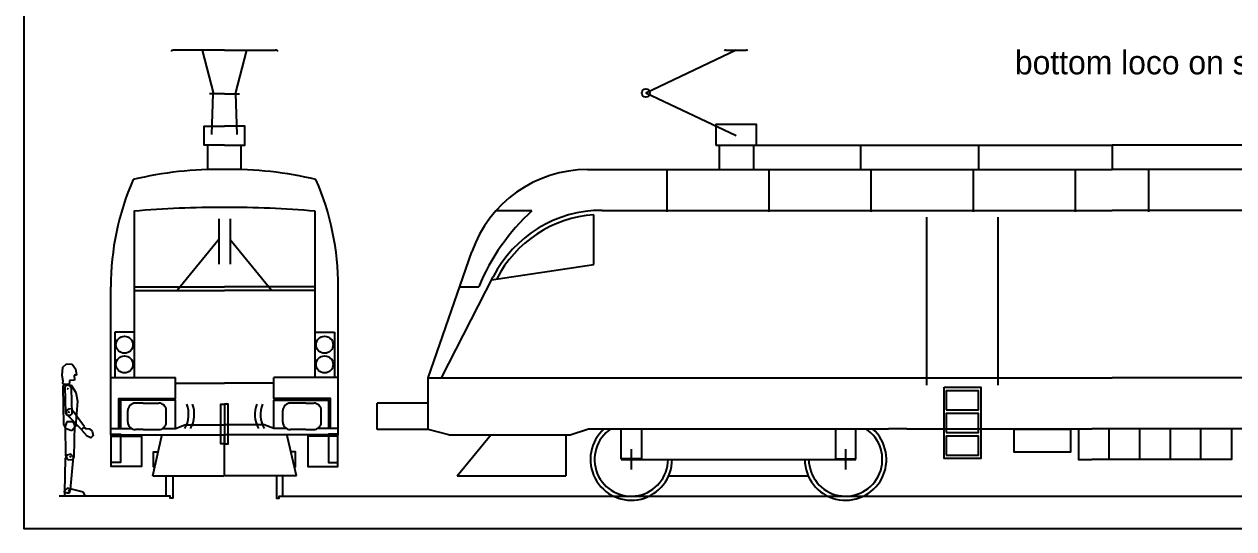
# Model space of a CAD drawing. Extents: x -9190 to 21925, y -3698 to 11555.
# Drawn here: x 20550 to 21261, y 3560 to 3857 of the extents above; entities that cross this region are included whole.
import ezdxf

# ---------------------------------------------------------------- set-up
doc = ezdxf.new("R2010")
doc.units = 0
doc.layers.get('0').update_dxf_attribs({"linetype": 'CONTINUOUS'})
doc.layers.add('1', color=7, linetype='CONTINUOUS')

msp = doc.modelspace()

# ---------------------------------------------------------------- linework, layer by layer
for p, q in [((20667.78, 3841.34), (20637.95, 3841.34)), ((20661.4, 3815.57), (20654.75, 3841.34)), ((20667.78, 3841.34), (20697.6, 3841.34)), ((20674.16, 3815.57), (20680.81, 3841.34)), ((20968.49, 3841.34), (20915.43, 3816.11)), ((20962.49, 3841.34), (20974.49, 3841.34)), ((20667.78, 3815.56), (20658.89, 3815.56)), ((20660.35, 3791.7), (20661.19, 3815.78)), ((20667.78, 3815.56), (20676.67, 3815.56)), ((20675.2, 3791.7), (20674.36, 3815.78)), ((20968.49, 3790.87), (20915.43, 3816.11)), ((20657.92, 3771.11), (20657.92, 3785.56)), ((20677.64, 3771.11), (20677.64, 3785.56)), ((20956.54, 3785.56), (21189.58, 3785.56)), ((20958.46, 3785.27), (20958.46, 3770.69)), ((20978.74, 3785.27), (20978.74, 3770.69)), ((21041.57, 3785.27), (21041.57, 3770.69)), ((21111.11, 3785.27), (21111.11, 3770.69)), ((21422.61, 3785.56), (21189.58, 3785.56)), ((21189.58, 3785.27), (21189.58, 3771.16)), ((20881.23, 3771.16), (21189.58, 3771.16)), ((20928.01, 3746.38), (20928.01, 3771.11)), ((20988.01, 3746.38), (20988.01, 3771.11)), ((21048.01, 3746.38), (21048.01, 3771.11)), ((21108.01, 3746.38), (21108.01, 3771.11)), ((21168.01, 3746.38), (21168.01, 3771.11)), ((21497.93, 3771.16), (21189.58, 3771.16)), ((21211.15, 3746.38), (21211.15, 3771.11)), ((20614.62, 3746.67), (20614.62, 3702.22)), ((20614.62, 3746.67), (20614.62, 3648.89)), ((20664.44, 3742.22), (20664.44, 3715.56)), ((20671.11, 3742.22), (20671.11, 3715.56)), ((20720.94, 3746.67), (20720.94, 3702.22)), ((20720.94, 3746.67), (20720.94, 3648.89)), ((20848.52, 3746.9), (20827.33, 3746.9)), ((20884.81, 3715.36), (20884.81, 3744.59)), ((20889.73, 3747.16), (21189.58, 3747.16)), ((21080.57, 3644.5), (21080.57, 3743.16)), ((21122.57, 3644.5), (21122.57, 3743.16)), ((21489.43, 3747.16), (21189.58, 3747.16)), ((20664.44, 3730), (20640, 3700)), ((20671.11, 3730), (20695.56, 3700)), ((20787.58, 3648.76), (20813.19, 3722.73)), ((20824.81, 3706.36), (20884.87, 3715.37)), ((20795.29, 3648.76), (20825.65, 3708.01)), ((20600.98, 3615.16), (20600.98, 3702.22)), ((20614.4, 3700), (20667.78, 3700)), ((20614.62, 3702.22), (20667.78, 3702.22)), ((20720.94, 3702.22), (20667.78, 3702.22)), ((20721.16, 3700), (20667.78, 3700)), ((20734.58, 3615.16), (20734.58, 3702.22)), ((20806.12, 3702.3), (20817.28, 3702.3)), ((20614.62, 3675.61), (20603.2, 3675.61)), ((20603.2, 3675.61), (20603.2, 3648.84)), ((20720.94, 3675.61), (20732.36, 3675.61)), ((20732.36, 3675.61), (20732.36, 3648.84)), ((20600.98, 3648.89), (20638.89, 3648.89)), ((20734.58, 3648.89), (20696.67, 3648.89)), ((20787.58, 3648.76), (21189.58, 3648.76)), ((20787.58, 3618.29), (20787.58, 3648.76)), ((21591.58, 3648.76), (21189.58, 3648.76)), ((20638.89, 3645.56), (20667.78, 3645.56)), ((20696.67, 3645.56), (20667.78, 3645.56)), ((20620, 3633.89), (20615.36, 3633.89)), ((20620, 3633.89), (20629.09, 3633.89)), ((20715.56, 3633.89), (20706.47, 3633.89)), ((20715.55, 3633.89), (20720.2, 3633.89)), ((20787.58, 3633.89), (20757.58, 3633.89)), ((20757.58, 3618.29), (20757.58, 3633.89)), ((20610.91, 3622.73), (20610.91, 3629.44)), ((20633.53, 3622.73), (20633.53, 3629.44)), ((20702.02, 3622.73), (20702.02, 3629.44)), ((20724.64, 3622.73), (20724.64, 3629.44)), ((20600.98, 3618.89), (20613.12, 3618.89)), ((20600.98, 3615.16), (20667.78, 3615.16)), ((20620, 3618.29), (20615.36, 3618.29)), ((20620, 3618.29), (20629.09, 3618.29)), ((20625.56, 3591.11), (20631.11, 3615.56)), ((20631.32, 3618.89), (20638.89, 3618.89)), ((20734.58, 3615.16), (20667.78, 3615.16)), ((20667.78, 3591.11), (20667.78, 3614.44)), ((20667.78, 3591.11), (20667.78, 3614.44)), ((20704.23, 3618.89), (20696.67, 3618.89)), ((20710, 3591.11), (20704.44, 3615.56)), ((20715.56, 3618.29), (20706.47, 3618.29)), ((20715.55, 3618.29), (20720.2, 3618.29)), ((20734.58, 3618.89), (20722.43, 3618.89)), ((20787.58, 3618.29), (20757.58, 3618.29)), ((20799.58, 3615.16), (20787.58, 3618.29)), ((20799.58, 3615.16), (20870.88, 3615.16)), ((20804.49, 3591.16), (20824.33, 3615.16)), ((20868.41, 3615.4), (20868.41, 3591.16)), ((20870.88, 3615.16), (20881.68, 3618.76)), ((20881.68, 3618.76), (21058.08, 3618.76)), ((21068.88, 3618.76), (21058.08, 3618.76)), ((21068.88, 3618.76), (21177.58, 3618.76)), ((21310.28, 3618.76), (21177.58, 3618.76)), ((21187.81, 3600.56), (21187.81, 3618.85)), ((21205.81, 3600.56), (21205.81, 3618.85)), ((21223.81, 3600.56), (21223.81, 3618.85)), ((21241.81, 3600.56), (21241.81, 3618.85)), ((20906.88, 3606.76), (20906.88, 3594.76)), ((21032.88, 3606.76), (21032.88, 3594.76)), ((20900.88, 3600.76), (20912.88, 3600.76)), ((20906.88, 3600.76), (21032.88, 3600.76)), ((21026.88, 3600.76), (21038.88, 3600.76)), ((20625.56, 3591.11), (20667.64, 3591.11)), ((20710, 3591.11), (20667.91, 3591.11)), ((20804.49, 3591.16), (20868.41, 3591.16)), ((20928.87, 3591.16), (21010.88, 3591.16))]:
    msp.add_line(p, q)
at = {"color": 5}
for p, q in [((20636.02, 3579.16), (20570.47, 3579.16)), ((20699.8, 3579.16), (21611.8, 3579.16))]:
    msp.add_line(p, q, dxfattribs=at)
for points in [[(20550, 4425), (21925, 4425), (21925, 3560), (20550, 3560)], [(20956.54, 3785.56), (20980.54, 3785.56), (20980.54, 3797.56), (20956.54, 3797.56)], [(21090.77, 3643.3), (21112.37, 3643.3), (21112.37, 3601.3), (21090.77, 3601.3)], [(21091.97, 3629.96), (21111.08, 3629.96), (21111.08, 3641.08), (21091.97, 3641.08)], [(20667.78, 3610), (20665.56, 3610), (20665.56, 3633.33), (20667.78, 3633.33)], [(20667.78, 3610), (20670, 3610), (20670, 3633.33), (20667.78, 3633.33)], [(21091.97, 3616.63), (21111.08, 3616.63), (21111.08, 3627.74), (21091.97, 3627.74)], [(20585.31, 3619.55), (20586.21, 3618.99), (20588.37, 3618.78), (20589.92, 3617.3), (20590.63, 3614.84), (20589.13, 3613.53), (20587.08, 3614.44), (20584.06, 3617.74), (20583.98, 3618.64), (20584.67, 3619.43)], [(20601.11, 3615.56), (20606.67, 3615.56), (20606.67, 3598.89), (20601.11, 3598.89)], [(20601.11, 3614.44), (20618.89, 3614.44), (20618.89, 3596.67), (20601.11, 3596.67)], [(20734.44, 3614.44), (20716.67, 3614.44), (20716.67, 3596.67), (20734.44, 3596.67)], [(20734.44, 3615.56), (20728.89, 3615.56), (20728.89, 3598.89), (20734.44, 3598.89)], [(21091.97, 3603.3), (21111.08, 3603.3), (21111.08, 3614.41), (21091.97, 3614.41)], [(21165.39, 3618.45), (21131.79, 3618.45), (21131.79, 3605.25), (21165.39, 3605.25)]]:
    msp.add_lwpolyline(points, close=True)
for points in [[(20667.78, 3785.56), (20655.78, 3785.56), (20655.78, 3796.68), (20667.78, 3796.68)], [(20667.78, 3785.56), (20679.78, 3785.56), (20679.78, 3796.68), (20667.78, 3796.68)], [(20605.56, 3618.89), (20605.56, 3636.67), (20638.89, 3636.67), (20638.89, 3648.89)], [(20730, 3618.89), (20730, 3636.67), (20696.67, 3636.67), (20696.67, 3648.89)], [(20631.32, 3618.89), (20638.89, 3618.89), (20638.89, 3635.56), (20606.67, 3635.56), (20606.67, 3618.89), (20613.12, 3618.89)], [(20704.23, 3618.89), (20696.67, 3618.89), (20696.67, 3635.56), (20728.89, 3635.56), (20728.89, 3618.89), (20722.43, 3618.89)], [(20638.89, 3618.89), (20644.44, 3621.11), (20667.78, 3621.11)], [(20696.67, 3618.89), (20691.11, 3621.11), (20667.78, 3621.11)], [(20912.88, 3618.76), (20912.88, 3601.19), (20900.88, 3601.19), (20900.88, 3618.76)], [(21026.88, 3618.76), (21026.88, 3601.19), (21038.88, 3601.19), (21038.88, 3618.76)], [(21169.83, 3618.76), (21169.83, 3600.76), (21177.58, 3600.76)], [(21259.83, 3618.76), (21259.83, 3600.76), (21177.58, 3600.76)], [(20626.75, 3596.36), (20625.98, 3596.36), (20625.98, 3605.24), (20628.77, 3605.24)], [(20708.81, 3596.36), (20709.58, 3596.36), (20709.58, 3605.24), (20706.79, 3605.24)], [(20637.31, 3591.11), (20637.31, 3578.05), (20635.76, 3578.05), (20635.76, 3579.16), (20633.53, 3579.16), (20633.53, 3591.11)], [(20698.24, 3591.11), (20698.24, 3578.05), (20699.8, 3578.05), (20699.8, 3579.16), (20702.02, 3579.16), (20702.02, 3591.11)]]:
    msp.add_lwpolyline(points)
for centre, radius in [((20915.43, 3816.11), 2.4), ((20608.94, 3668.18), 5.02), ((20726.61, 3668.18), 5.02), ((20608.94, 3656.62), 5.02), ((20726.61, 3656.62), 5.02)]:
    msp.add_circle(centre, radius)
for centre, radius, start, end in [((20638.1, 3839.09), 2.26, 93.73418, 141.82182), ((20697.46, 3839.09), 2.26, 38.17818, 86.26582), ((20962.55, 3839.93), 1.41, 92.08579, 138.34839), ((20974.44, 3839.93), 1.41, 41.65161, 87.91421), ((20663.34, 3564.41), 206.75, 88.77109, 103.80327), ((20672.21, 3564.41), 206.75, 76.19673, 91.22891), ((20881.23, 3699.16), 72, 90, 160.89928), ((20757.14, 3702.72), 156.16, 156.42012, 180.18233), ((20578.42, 3702.72), 156.16, 359.81767, 23.57988), ((20665.02, 3173.88), 575.01, 89.72554, 95.04635), ((20670.53, 3173.88), 575.01, 84.95365, 90.27446), ((20933.9, 3653.86), 126.28, 132.54314, 157.44582), ((20889.73, 3675.16), 72, 90, 152.8616), ((20889.73, 3675.16), 69.6, 94.04952, 152.8616), ((20615.36, 3629.44), 4.44, 90, 180), ((20629.09, 3629.44), 4.44, 0, 90), ((20706.47, 3629.44), 4.44, 90, 180), ((20720.2, 3629.44), 4.44, 0, 90), ((20629.8, 3627.28), 16.88, 330.19358, 21.00901), ((20633.13, 3627.28), 16.88, 330.19358, 21.00901), ((20702.43, 3627.28), 16.88, 158.99099, 209.80642), ((20705.76, 3627.28), 16.88, 158.99099, 209.80642), ((20615.36, 3622.73), 4.44, 180, 270), ((20629.09, 3622.73), 4.44, 270, 0), ((20706.47, 3622.73), 4.44, 180, 270), ((20720.2, 3622.73), 4.44, 270, 0), ((20906.88, 3600.76), 24, 131.40962, 0), ((20906.88, 3600.76), 21.6, 123.55731, 0), ((21032.88, 3600.76), 24, 180, 48.59038), ((21032.88, 3600.76), 21.6, 180, 56.44269)]:
    msp.add_arc(centre, radius, start, end)
at = {"layer": '1', "color": 7}
for p, q in [((20572.31, 3650.08), (20572.69, 3655.08)), ((20572.69, 3655.08), (20574.93, 3657)), ((20574.93, 3657), (20578.26, 3656.75)), ((20578.26, 3656.75), (20580.16, 3654.09)), ((20572.88, 3646.69), (20572.31, 3650.08)), ((20579.45, 3650.37), (20579.64, 3647.43)), ((20580.7, 3650.28), (20579.45, 3650.37)), ((20580.16, 3654.09), (20580.7, 3650.28)), ((20572.79, 3645.44), (20572.88, 3646.69)), ((20573.17, 3644.99), (20572.79, 3645.44)), ((20572.97, 3643.47), (20573.54, 3645.1)), ((20573.31, 3621.23), (20572.97, 3643.47)), ((20575.67, 3644.8), (20573.17, 3644.99)), ((20573.54, 3645.1), (20577.6, 3644.42)), ((20575.48, 3644.46), (20573.98, 3643.72)), ((20573.98, 3643.72), (20574.19, 3628.03)), ((20575.64, 3642.21), (20575.18, 3642.27)), ((20577.15, 3643.88), (20575.48, 3644.46)), ((20575.87, 3642.56), (20575.64, 3642.21)), ((20575.64, 3642.21), (20575.87, 3642.56)), ((20575.88, 3641.81), (20575.64, 3642.21)), ((20576.57, 3645.57), (20575.67, 3644.8)), ((20576.7, 3647.23), (20576.57, 3645.57)), ((20579.64, 3647.43), (20576.7, 3647.23)), ((20577.89, 3642.38), (20577.15, 3643.88)), ((20577.6, 3644.42), (20580.29, 3640.15)), ((20578.11, 3627.61), (20577.89, 3642.38)), ((20581.36, 3634.94), (20580.16, 3620.22)), ((20580.29, 3640.15), (20581.36, 3634.94)), ((20574.19, 3628.03), (20575.3, 3626.71)), ((20576.27, 3630.43), (20574.57, 3629.14)), ((20574.57, 3629.14), (20574.93, 3627.46)), ((20574.93, 3627.46), (20583.71, 3618.43)), ((20575.3, 3626.71), (20577.16, 3626.69)), ((20576.25, 3628.57), (20575.88, 3628.85)), ((20576.24, 3628.1), (20576.25, 3628.57)), ((20576.62, 3628.75), (20576.25, 3628.57)), ((20576.25, 3628.57), (20576.62, 3628.75)), ((20577.73, 3630.26), (20576.27, 3630.43)), ((20577.16, 3626.69), (20578.11, 3627.61)), ((20585.38, 3619.85), (20577.73, 3630.26)), ((20574.72, 3618.8), (20573.31, 3621.23)), ((20575.15, 3622.96), (20574.05, 3620.26)), ((20574.05, 3620.26), (20574.22, 3603.03)), ((20578.72, 3622.86), (20575.15, 3622.96)), ((20580.16, 3620.22), (20577.97, 3617.66)), ((20579.79, 3621.06), (20578.72, 3622.86)), ((20579.33, 3602.29), (20579.79, 3621.06)), ((20583.71, 3618.43), (20585.38, 3619.85)), ((20577.97, 3617.66), (20574.72, 3618.8)), ((20574.04, 3601.13), (20573.75, 3581.81)), ((20575.01, 3603.28), (20574.04, 3601.13)), ((20574.22, 3603.03), (20575.52, 3600.69)), ((20577.51, 3603.78), (20575.01, 3603.28)), ((20575.52, 3600.69), (20578.16, 3600.52)), ((20577.17, 3602.31), (20576.82, 3602.63)), ((20577.12, 3601.84), (20577.17, 3602.31)), ((20577.56, 3602.46), (20577.17, 3602.31)), ((20577.26, 3583.14), (20579.03, 3602.12)), ((20579.03, 3602.12), (20577.51, 3603.78)), ((20578.16, 3600.52), (20579.33, 3602.29)), ((20575.52, 3583.83), (20573.58, 3582.04)), ((20573.58, 3582.04), (20573.85, 3579.41)), ((20573.75, 3581.81), (20575.36, 3581.08)), ((20573.85, 3579.41), (20585.81, 3579.31)), ((20575.36, 3581.08), (20576.68, 3581.14)), ((20584.78, 3581.59), (20575.52, 3583.83)), ((20576.21, 3582.31), (20575.85, 3582.6)), ((20576.21, 3582.31), (20576.19, 3581.84)), ((20576.19, 3581.84), (20576.21, 3582.31)), ((20576.59, 3582.48), (20576.21, 3582.31)), ((20576.68, 3581.14), (20577.26, 3583.14)), ((20585.81, 3579.31), (20584.78, 3581.59))]:
    msp.add_line(p, q, dxfattribs=at)

# ---------------------------------------------------------------- texts
at = {"insert": (21340, 3934.44), "char_height": 14, "width": 711.9834, "attachment_point": 2}
msp.add_mtext('         top loco on metric track\\P         - scale track 45 mm \\P\\P\\Pbottom loco on standard track - scale track 64 mm', dxfattribs=at)

doc.saveas('drawing.dxf')
